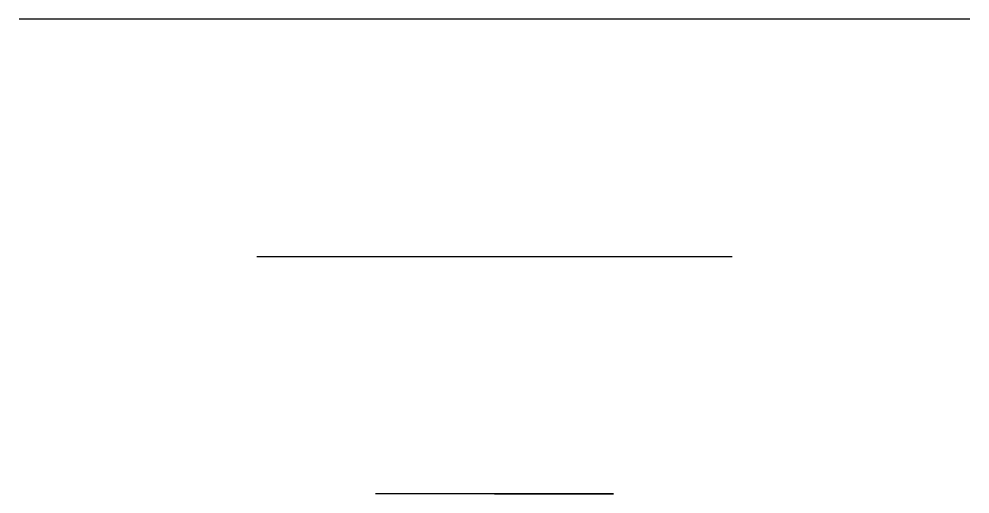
# Model space of a CAD drawing. Header units: inches. Extents: x 2.05 to 2.45, y 2.95 to 3.15.
import ezdxf

# ---------------------------------------------------------------- set-up
doc = ezdxf.new("R2010")
doc.units = ezdxf.units.IN
doc.header["$MEASUREMENT"] = 0
doc.layers.add('THICK', color=1, linetype='Continuous')

msp = doc.modelspace()

# ---------------------------------------------------------------- linework, layer by layer
at = {"layer": 'THICK'}
for p, q in [((2.05, 3.15), (2.15, 3.15)), ((2.15, 3.15), (2.45, 3.15)), ((2.15, 3.05), (2.35, 3.05)), ((2.3, 2.95), (2.2, 2.95)), ((2.25, 2.95), (2.3, 2.95))]:
    msp.add_line(p, q, dxfattribs=at)

doc.saveas('drawing.dxf')
